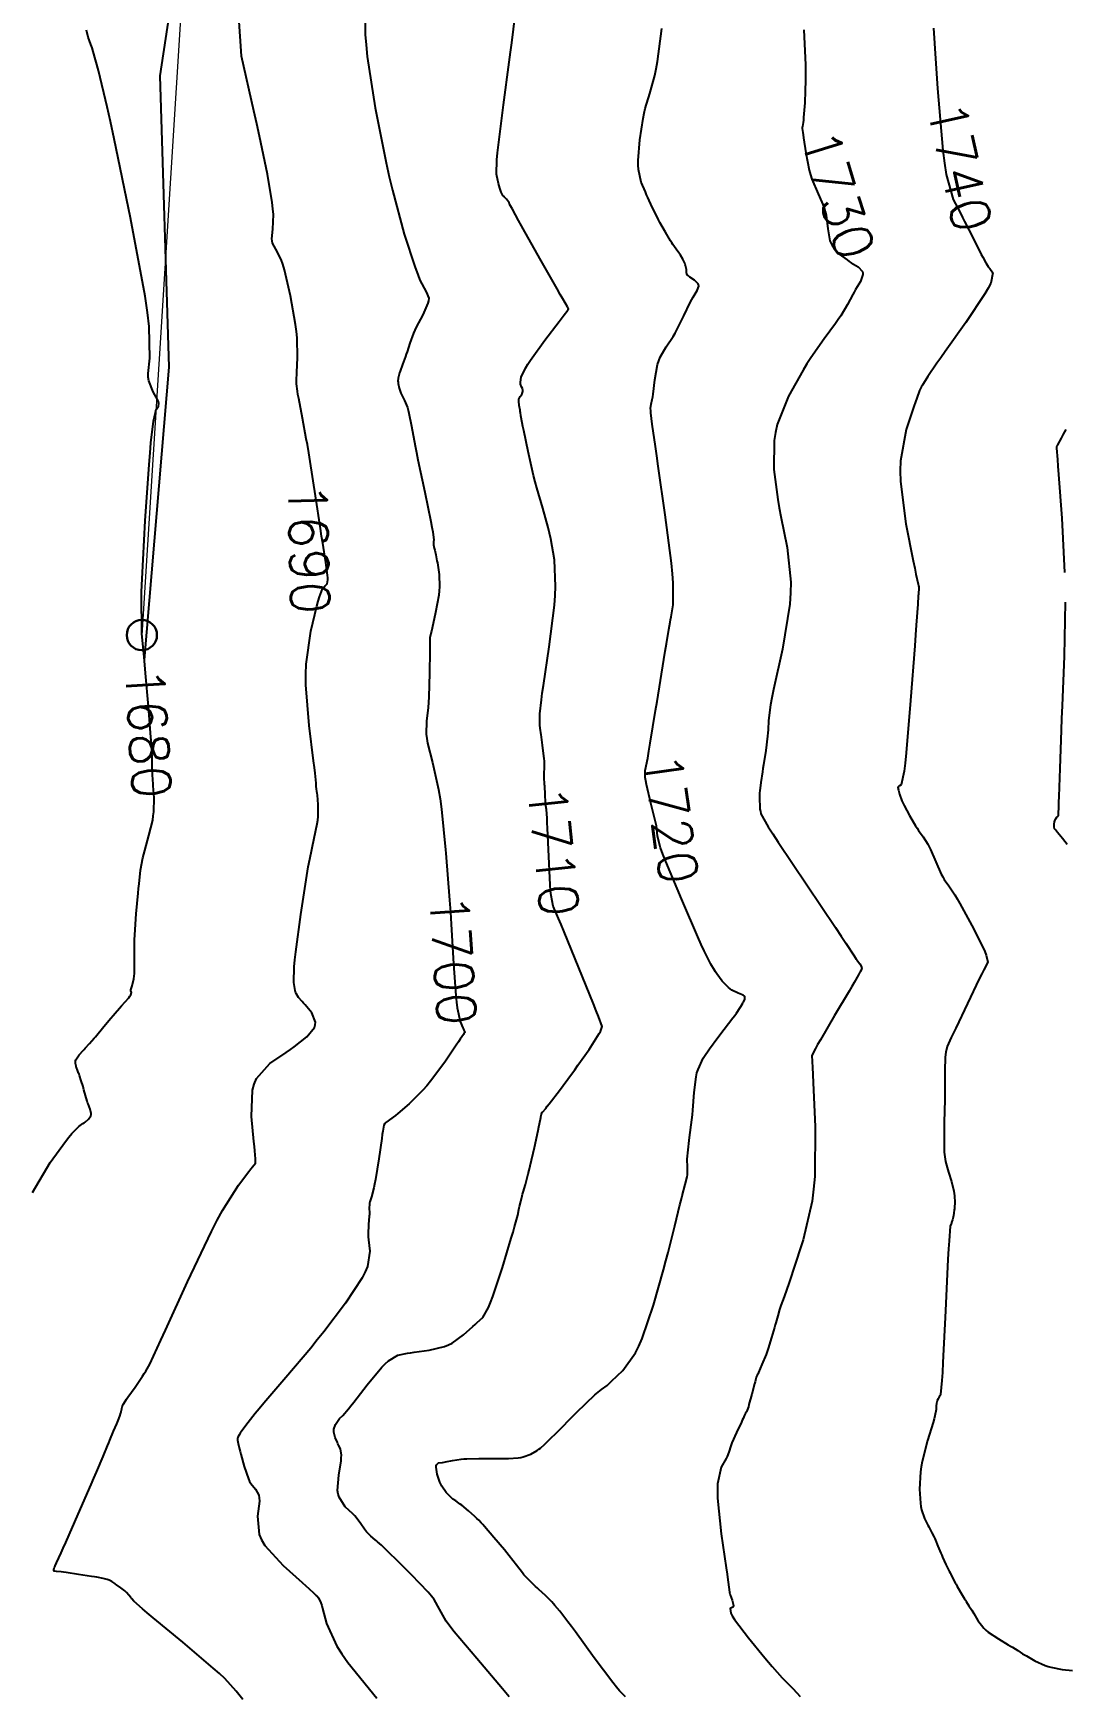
# Model space of a CAD drawing. Header units: metres. Extents: x 837477 to 838477, y 1189014 to 1191014.
# Drawn here: x 837712.8 to 837814.6, y 1189230.7 to 1189394.8 of the extents above; entities that cross this region are included whole.
import ezdxf

# ---------------------------------------------------------------- set-up
doc = ezdxf.new("R2010")
doc.units = ezdxf.units.M
doc.header["$LTSCALE"] = 0.3
doc.layers.add('COTAS 10', color=1, linetype='Continuous')
doc.layers.add('LINEA_DE_CEROS', color=61, linetype='Continuous')
doc.layers.add('Linea_Tendencia', color=51, linetype='Continuous', lineweight=20)
doc.layers.add('PTOBLIGADO', color=90, linetype='Continuous', lineweight=30)
doc.styles.get("Standard").update_dxf_attribs({"font": 'simplex.shx'})

msp = doc.modelspace()

# ---------------------------------------------------------------- linework, layer by layer
at = {"layer": 'COTAS 10'}
for points, elevation in [([(837733.456, 1189230.172), (837732.81, 1189231.006), (837731.674, 1189232.246), (837731.148, 1189232.737), (837730.53, 1189233.293), (837727.534, 1189235.837), (837724.607, 1189238.263), (837724.032, 1189238.745), (837723.56, 1189239.144), (837722.707, 1189239.899), (837722.521, 1189240.121), (837722.469, 1189240.184), (837722.417, 1189240.248), (837722.227, 1189240.484), (837721.985, 1189240.742), (837721.9, 1189240.819), (837721.808, 1189240.899), (837721.41, 1189241.209), (837721.003, 1189241.502), (837720.905, 1189241.572), (837720.814, 1189241.636), (837720.538, 1189241.826), (837720.266, 1189241.968), (837720.177, 1189242.003), (837720.082, 1189242.036), (837719.691, 1189242.136), (837719.055, 1189242.25), (837718.806, 1189242.292), (837718.525, 1189242.337), (837717.246, 1189242.537), (837716.009, 1189242.72), (837715.755, 1189242.756), (837715.539, 1189242.785), (837715.076, 1189242.835), (837714.905, 1189242.854), (837714.873, 1189242.863), (837714.847, 1189242.874), (837714.806, 1189242.929), (837714.81, 1189242.998), (837714.812, 1189243.017), (837714.815, 1189243.036), (837714.827, 1189243.108), (837714.875, 1189243.242), (837714.9, 1189243.301), (837714.93, 1189243.369), (837715.081, 1189243.694), (837715.52, 1189244.663), (837715.731, 1189245.137), (837715.981, 1189245.7), (837717.208, 1189248.479), (837718.487, 1189251.401), (837718.77, 1189252.054), (837719.023, 1189252.639), (837719.677, 1189254.191), (837720.111, 1189255.247), (837720.224, 1189255.52), (837720.335, 1189255.784), (837720.709, 1189256.669), (837721.018, 1189257.403), (837721.087, 1189257.572), (837721.149, 1189257.727), (837721.313, 1189258.164), (837721.416, 1189258.481), (837721.439, 1189258.56), (837721.46, 1189258.635), (837721.515, 1189258.876), (837721.56, 1189259.077), (837721.574, 1189259.128), (837721.589, 1189259.176), (837721.65, 1189259.329), (837721.87, 1189259.676), (837721.986, 1189259.845), (837722.126, 1189260.047), (837722.828, 1189261.039), (837723.571, 1189262.115), (837723.736, 1189262.368), (837723.884, 1189262.603), (837724.273, 1189263.291), (837725.011, 1189264.881), (837725.379, 1189265.684), (837725.819, 1189266.644), (837727.997, 1189271.421), (837730.374, 1189276.416), (837730.939, 1189277.513), (837731.463, 1189278.487), (837733.019, 1189280.972), (837734.062, 1189282.326), (837734.263, 1189282.588), (837734.426, 1189282.799), (837734.7, 1189283.152), (837734.716, 1189283.234), (837734.718, 1189283.275), (837734.719, 1189283.324), (837734.709, 1189283.566), (837734.637, 1189284.387), (837734.599, 1189284.8), (837734.552, 1189285.295), (837734.313, 1189287.752), (837734.416, 1189290.371), (837734.584, 1189290.968), (837734.813, 1189291.508), (837736.142, 1189292.995), (837737.748, 1189294.08), (837738.151, 1189294.368), (837738.536, 1189294.65), (837739.774, 1189295.622), (837740.53, 1189296.556), (837740.61, 1189296.814), (837740.635, 1189297.071), (837740.257, 1189297.998), (837739.607, 1189298.793), (837739.46, 1189298.968), (837739.327, 1189299.122), (837738.965, 1189299.516), (837738.73, 1189299.902), (837738.676, 1189300.052), (837738.628, 1189300.221), (837738.496, 1189300.985), (837738.541, 1189302.557), (837738.605, 1189303.235), (837738.691, 1189304.019), (837739.185, 1189307.725), (837739.776, 1189311.55), (837739.923, 1189312.408), (837740.062, 1189313.18), (837740.507, 1189315.242), (837740.808, 1189316.663), (837740.858, 1189317.03), (837740.893, 1189317.386), (837740.898, 1189318.576), (837740.817, 1189319.498), (837740.799, 1189319.685), (837740.782, 1189319.842), (837740.733, 1189320.164), (837740.704, 1189320.279), (837740.699, 1189320.307), (837740.696, 1189320.332), (837740.698, 1189320.409), (837740.707, 1189320.492), (837740.709, 1189320.523), (837740.711, 1189320.556), (837740.715, 1189320.7), (837740.606, 1189321.671), (837740.537, 1189322.224), (837740.452, 1189322.901), (837740.001, 1189326.375), (837739.686, 1189330.408), (837739.685, 1189331.438), (837739.723, 1189332.43), (837740.174, 1189335.699), (837740.775, 1189338.179), (837740.908, 1189338.673), (837741.026, 1189339.084), (837741.33, 1189339.874), (837741.527, 1189340.098), (837741.577, 1189340.152), (837741.625, 1189340.203), (837741.783, 1189340.358), (837741.852, 1189340.762), (837741.844, 1189340.969), (837741.825, 1189341.219), (837741.654, 1189342.467), (837741.348, 1189344.403), (837741.243, 1189345.087), (837741.128, 1189345.835), (837740.639, 1189349.07), (837740.108, 1189352.466), (837739.967, 1189353.316), (837739.829, 1189354.126), (837739.725, 1189354.693), (837739.35, 1189356.726), (837738.978, 1189358.673), (837738.907, 1189359.072), (837738.85, 1189359.41), (837738.758, 1189360.126), (837738.775, 1189360.713), (837738.786, 1189360.971), (837738.8, 1189361.27), (837738.874, 1189362.692), (837738.823, 1189364.659), (837738.758, 1189365.3), (837738.671, 1189365.984), (837738.171, 1189368.804), (837737.559, 1189371.394), (837737.4, 1189371.932), (837737.247, 1189372.393), (837736.735, 1189373.412), (837736.395, 1189374.028), (837736.35, 1189374.235), (837736.327, 1189374.458), (837736.423, 1189375.396), (837736.485, 1189376.863), (837736.44, 1189377.42), (837736.369, 1189378.042), (837735.889, 1189380.835), (837735.098, 1189384.578), (837734.83, 1189385.8), (837734.541, 1189387.102), (837733.323, 1189392.473), (837732.814, 1189400.343)], 1690), ([(837745.553, 1189397.4), (837745.534, 1189394.627), (837745.62, 1189393.599), (837745.745, 1189392.459), (837746.525, 1189387.4), (837747.597, 1189381.958), (837747.906, 1189380.577), (837748.221, 1189379.25), (837749.402, 1189374.908), (837750.474, 1189371.608), (837750.72, 1189370.937), (837750.944, 1189370.372), (837751.568, 1189369.208), (837751.809, 1189368.571), (837751.791, 1189368.338), (837751.736, 1189368.081), (837751.23, 1189366.945), (837750.579, 1189365.728), (837750.432, 1189365.419), (837750.299, 1189365.121), (837749.939, 1189364.148), (837749.669, 1189363.278), (837749.593, 1189363.047), (837749.517, 1189362.819), (837749.235, 1189362.03), (837748.993, 1189361.361), (837748.942, 1189361.209), (837748.898, 1189361.072), (837748.795, 1189360.698), (837748.776, 1189360.377), (837748.784, 1189360.273), (837748.799, 1189360.162), (837748.901, 1189359.709), (837749.069, 1189359.216), (837749.124, 1189359.081), (837749.184, 1189358.946), (837749.435, 1189358.464), (837749.706, 1189357.785), (837749.779, 1189357.525), (837749.852, 1189357.235), (837750.106, 1189355.93), (837750.458, 1189354.016), (837750.592, 1189353.342), (837750.742, 1189352.605), (837751.413, 1189349.425), (837752.023, 1189346.517), (837752.133, 1189345.953), (837752.218, 1189345.492), (837752.315, 1189344.697), (837752.271, 1189344.552), (837752.268, 1189344.502), (837752.267, 1189344.447), (837752.297, 1189344.21), (837752.361, 1189343.9), (837752.383, 1189343.799), (837752.406, 1189343.691), (837752.506, 1189343.247), (837752.625, 1189342.649), (837752.661, 1189342.445), (837752.698, 1189342.223), (837752.841, 1189341.282), (837752.878, 1189340.066), (837752.848, 1189339.672), (837752.8, 1189339.252), (837752.483, 1189337.526), (837752.136, 1189335.995), (837752.07, 1189335.699), (837752.016, 1189335.457), (837751.928, 1189335.044), (837751.919, 1189334.478), (837751.914, 1189334.14), (837751.909, 1189333.723), (837751.882, 1189331.564), (837751.819, 1189329.207), (837751.791, 1189328.666), (837751.757, 1189328.174), (837751.597, 1189326.797), (837751.569, 1189325.527), (837751.62, 1189325.101), (837751.696, 1189324.643), (837752.18, 1189322.721), (837752.778, 1189320.054), (837752.926, 1189319.125), (837753.067, 1189318.115), (837753.48, 1189314.085), (837753.511, 1189313.78), (837753.865, 1189309.14), (837753.949, 1189307.937), (837754.027, 1189306.77), (837754.258, 1189302.848), (837754.475, 1189299.727), (837754.544, 1189299.065), (837754.618, 1189298.489), (837754.918, 1189297.14), (837755.186, 1189296.507), (837755.24, 1189296.383), (837755.284, 1189296.281), (837755.369, 1189296.1), (837755.382, 1189296.067), (837755.381, 1189296.058), (837755.377, 1189296.05), (837755.347, 1189296.021), (837755.311, 1189295.999), (837755.297, 1189295.989), (837755.285, 1189295.978), (837755.273, 1189295.956), (837755.268, 1189295.945), (837755.261, 1189295.931), (837755.229, 1189295.864), (837754.922, 1189295.395), (837754.743, 1189295.128), (837754.523, 1189294.802), (837753.387, 1189293.132), (837751.997, 1189291.252), (837751.617, 1189290.794), (837751.239, 1189290.362), (837749.893, 1189289.03), (837748.762, 1189288.067), (837748.521, 1189287.868), (837748.31, 1189287.699), (837747.81, 1189287.333), (837747.562, 1189287.162), (837747.511, 1189287.115), (837747.468, 1189287.069), (837747.378, 1189286.906), (837747.277, 1189286.299), (837747.227, 1189285.974), (837747.168, 1189285.58), (837746.876, 1189283.588), (837746.551, 1189281.527), (837746.471, 1189281.09), (837746.395, 1189280.71), (837746.158, 1189279.821), (837745.998, 1189279.34), (837745.971, 1189279.218), (837745.951, 1189279.101), (837745.944, 1189278.718), (837745.957, 1189278.259), (837745.952, 1189278.093), (837745.942, 1189277.91), (837745.87, 1189277.112), (837745.83, 1189276.151), (837745.839, 1189275.867), (837745.858, 1189275.574), (837745.999, 1189274.448), (837745.755, 1189272.948), (837745.53, 1189272.419), (837745.236, 1189271.84), (837743.61, 1189269.341), (837741.444, 1189266.495), (837740.811, 1189265.698), (837740.163, 1189264.898), (837737.703, 1189261.973), (837735.543, 1189259.453), (837735.084, 1189258.907), (837734.686, 1189258.428), (837733.753, 1189257.243), (837733.306, 1189256.609), (837733.215, 1189256.475), (837733.139, 1189256.361), (837732.979, 1189256.099), (837732.94, 1189255.917), (837732.939, 1189255.853), (837732.943, 1189255.782), (837732.991, 1189255.475), (837733.13, 1189254.916), (837733.19, 1189254.685), (837733.26, 1189254.423), (837733.595, 1189253.202), (837734.01, 1189251.986), (837734.131, 1189251.727), (837734.255, 1189251.501), (837734.728, 1189250.962), (837735.053, 1189250.358), (837735.085, 1189250.09), (837735.092, 1189249.779), (837734.905, 1189248.295), (837735.081, 1189246.469), (837735.316, 1189245.943), (837735.632, 1189245.408), (837737.444, 1189243.401), (837739.332, 1189241.73), (837739.695, 1189241.407), (837739.988, 1189241.144), (837740.472, 1189240.698), (837740.505, 1189240.649), (837740.515, 1189240.636), (837740.526, 1189240.624), (837740.565, 1189240.586), (837740.605, 1189240.551), (837740.625, 1189240.533), (837740.66, 1189240.501), (837740.723, 1189240.441), (837740.751, 1189240.414), (837740.783, 1189240.382), (837740.937, 1189240.231), (837741.17, 1189239.73), (837741.251, 1189239.478), (837741.34, 1189239.177), (837741.724, 1189237.681), (837742.748, 1189235.448), (837743.241, 1189234.682), (837743.824, 1189233.853), (837746.687, 1189230.323)], 1700), ([(837759.738, 1189230.457), (837759.09, 1189231.251), (837756.545, 1189234.244), (837754.336, 1189236.869), (837753.9, 1189237.431), (837753.54, 1189237.921), (837752.875, 1189239.096), (837752.35, 1189240.048), (837752.08, 1189240.397), (837751.754, 1189240.784), (837750.125, 1189242.494), (837748.458, 1189244.129), (837748.11, 1189244.47), (837747.81, 1189244.762), (837747.133, 1189245.412), (837746.757, 1189245.755), (837746.647, 1189245.853), (837746.535, 1189245.953), (837746.105, 1189246.326), (837745.679, 1189246.745), (837745.568, 1189246.874), (837745.46, 1189247.008), (837745.098, 1189247.539), (837744.658, 1189248.142), (837744.501, 1189248.321), (837744.328, 1189248.506), (837743.579, 1189249.219), (837742.962, 1189250.151), (837742.873, 1189250.474), (837742.82, 1189250.824), (837742.923, 1189252.324), (837743.154, 1189253.746), (837743.182, 1189254.048), (837743.194, 1189254.31), (837743.106, 1189254.924), (837742.909, 1189255.316), (837742.851, 1189255.438), (837742.793, 1189255.565), (837742.572, 1189256.075), (837742.436, 1189256.6), (837742.432, 1189256.737), (837742.442, 1189256.871), (837742.597, 1189257.327), (837742.859, 1189257.732), (837742.936, 1189257.834), (837743.015, 1189257.931), (837743.319, 1189258.244), (837743.884, 1189258.881), (837744.128, 1189259.183), (837744.411, 1189259.538), (837745.747, 1189261.274), (837747.172, 1189262.991), (837747.511, 1189263.335), (837747.826, 1189263.622), (837748.759, 1189264.184), (837749.705, 1189264.379), (837750.027, 1189264.435), (837750.375, 1189264.491), (837751.85, 1189264.7), (837753.373, 1189265.059), (837753.752, 1189265.209), (837754.112, 1189265.382), (837755.258, 1189266.19), (837756.17, 1189267.034), (837756.383, 1189267.229), (837756.578, 1189267.408), (837757.14, 1189267.912), (837757.71, 1189268.909), (837757.91, 1189269.398), (837758.13, 1189269.978), (837759.076, 1189272.844), (837759.959, 1189275.748), (837760.138, 1189276.352), (837760.288, 1189276.87), (837760.594, 1189278.019), (837760.713, 1189278.584), (837760.746, 1189278.734), (837760.779, 1189278.88), (837760.895, 1189279.383), (837761.035, 1189279.93), (837761.082, 1189280.105), (837761.133, 1189280.289), (837761.35, 1189281.035), (837761.633, 1189282.089), (837761.726, 1189282.467), (837761.825, 1189282.882), (837762.235, 1189284.692), (837762.608, 1189286.396), (837762.684, 1189286.744), (837762.748, 1189287.039), (837762.878, 1189287.657), (837762.922, 1189287.886), (837762.931, 1189287.935), (837762.94, 1189287.979), (837762.961, 1189288.086), (837762.975, 1189288.143), (837762.979, 1189288.154), (837762.983, 1189288.164), (837762.999, 1189288.185), (837763.021, 1189288.197), (837763.029, 1189288.202), (837763.038, 1189288.207), (837763.078, 1189288.227), (837763.355, 1189288.563), (837763.514, 1189288.767), (837763.708, 1189289.019), (837764.706, 1189290.329), (837765.904, 1189291.939), (837766.224, 1189292.381), (837766.539, 1189292.82), (837767.635, 1189294.392), (837768.483, 1189295.685), (837768.641, 1189295.949), (837768.766, 1189296.172), (837768.94, 1189296.638), (837768.561, 1189297.648), (837768.337, 1189298.214), (837768.061, 1189298.904), (837766.636, 1189302.43), (837765.174, 1189306.005), (837764.875, 1189306.726), (837764.623, 1189307.331), (837764.095, 1189308.545), (837763.888, 1189309.574), (837763.838, 1189310.062), (837763.792, 1189310.639), (837763.65, 1189313.458), (837763.542, 1189316.231), (837763.516, 1189316.78), (837763.493, 1189317.234), (837763.423, 1189318.082), (837763.369, 1189318.448), (837763.356, 1189318.599), (837763.342, 1189318.77), (837763.298, 1189319.568), (837763.258, 1189320.376), (837763.248, 1189320.554), (837763.238, 1189320.712), (837763.205, 1189321.119), (837763.189, 1189321.451), (837763.19, 1189321.562), (837763.193, 1189321.682), (837763.225, 1189322.184), (837763.226, 1189322.87), (837763.21, 1189323.105), (837763.187, 1189323.359), (837763.048, 1189324.442), (837762.896, 1189325.476), (837762.877, 1189325.62), (837762.866, 1189325.699), (837762.841, 1189325.895), (837762.792, 1189326.376), (837762.782, 1189326.737), (837762.78, 1189326.857), (837762.779, 1189326.986), (837762.781, 1189327.525), (837762.927, 1189328.902), (837763.016, 1189329.56), (837763.127, 1189330.337), (837763.704, 1189334.143), (837764.219, 1189338.251), (837764.291, 1189339.218), (837764.332, 1189340.113), (837764.224, 1189342.73), (837763.858, 1189344.817), (837763.736, 1189345.376), (837763.606, 1189345.928), (837763.063, 1189347.854), (837762.478, 1189349.851), (837762.321, 1189350.448), (837762.166, 1189351.063), (837761.627, 1189353.443), (837761.198, 1189355.508), (837761.113, 1189355.925), (837761.043, 1189356.275), (837760.913, 1189356.98), (837760.865, 1189357.295), (837760.847, 1189357.399), (837760.827, 1189357.511), (837760.739, 1189357.974), (837760.693, 1189358.423), (837760.699, 1189358.526), (837760.714, 1189358.619), (837760.839, 1189358.874), (837760.987, 1189359.068), (837761.018, 1189359.121), (837761.044, 1189359.174), (837761.098, 1189359.367), (837761.091, 1189359.556), (837761.078, 1189359.608), (837761.061, 1189359.66), (837760.958, 1189359.843), (837760.872, 1189360.098), (837760.864, 1189360.195), (837760.864, 1189360.303), (837760.923, 1189360.787), (837761.348, 1189361.685), (837761.579, 1189362.054), (837761.858, 1189362.474), (837763.274, 1189364.428), (837764.676, 1189366.28), (837765.165, 1189366.927), (837765.531, 1189367.412), (837765.559, 1189367.449), (837765.564, 1189367.457), (837765.569, 1189367.464), (837765.579, 1189367.48), (837765.585, 1189367.489), (837765.587, 1189367.491), (837765.589, 1189367.494), (837765.6, 1189367.505), (837765.592, 1189367.544), (837765.582, 1189367.564), (837765.57, 1189367.589), (837765.5, 1189367.715), (837765.05, 1189368.508), (837764.797, 1189368.955), (837764.49, 1189369.499), (837762.917, 1189372.284), (837761.303, 1189375.15), (837760.97, 1189375.745), (837760.686, 1189376.255), (837760.069, 1189377.383), (837759.799, 1189377.878), (837759.734, 1189377.989), (837759.672, 1189378.089), (837759.484, 1189378.356), (837759.332, 1189378.534), (837759.294, 1189378.577), (837759.258, 1189378.617), (837759.139, 1189378.741), (837759.027, 1189378.912), (837758.994, 1189378.983), (837758.96, 1189379.064), (837758.831, 1189379.438), (837758.7, 1189379.917), (837758.666, 1189380.064), (837758.632, 1189380.216), (837758.513, 1189380.816), (837758.547, 1189382.256), (837758.608, 1189382.937), (837758.692, 1189383.741), (837759.184, 1189387.667), (837759.752, 1189391.898), (837759.884, 1189392.894), (837760.005, 1189393.814), (837760.351, 1189396.505)], 1710), ([(837712.702, 1189280.253), (837714.461, 1189283.218), (837715.964, 1189285.298), (837716.289, 1189285.718), (837716.574, 1189286.071), (837717.271, 1189286.782), (837717.686, 1189287.058), (837717.792, 1189287.136), (837717.896, 1189287.215), (837718.24, 1189287.506), (837718.457, 1189287.84), (837718.48, 1189287.945), (837718.487, 1189288.056), (837718.381, 1189288.503), (837718.184, 1189289.001), (837718.134, 1189289.144), (837718.087, 1189289.29), (837717.933, 1189289.835), (837717.783, 1189290.399), (837717.738, 1189290.557), (837717.691, 1189290.716), (837717.512, 1189291.295), (837717.34, 1189291.812), (837717.298, 1189291.931), (837717.259, 1189292.039), (837717.141, 1189292.345), (837717.047, 1189292.588), (837717.024, 1189292.657), (837717.002, 1189292.726), (837716.932, 1189292.983), (837716.953, 1189293.274), (837716.989, 1189293.366), (837717.037, 1189293.462), (837717.316, 1189293.849), (837717.691, 1189294.275), (837717.8, 1189294.396), (837717.91, 1189294.518), (837718.325, 1189294.972), (837718.78, 1189295.484), (837718.916, 1189295.643), (837719.057, 1189295.81), (837719.6, 1189296.478), (837720.239, 1189297.252), (837720.439, 1189297.487), (837720.649, 1189297.73), (837721.495, 1189298.682), (837722.2, 1189299.498), (837722.321, 1189299.656), (837722.411, 1189299.784), (837722.47, 1189300.003), (837722.393, 1189300.122), (837722.397, 1189300.189), (837722.411, 1189300.269), (837722.554, 1189300.681), (837722.717, 1189301.364), (837722.745, 1189301.616), (837722.764, 1189301.895), (837722.769, 1189303.13), (837722.768, 1189304.704), (837722.784, 1189305.197), (837722.806, 1189305.714), (837722.944, 1189307.789), (837723.121, 1189309.809), (837723.168, 1189310.291), (837723.215, 1189310.74), (837723.376, 1189312.086), (837723.597, 1189313.3), (837723.681, 1189313.665), (837723.774, 1189314.044), (837724.194, 1189315.519), (837724.565, 1189317.037), (837724.628, 1189317.445), (837724.674, 1189317.844), (837724.695, 1189319.238), (837724.616, 1189320.423), (837724.598, 1189320.692), (837724.583, 1189320.935), (837724.541, 1189321.599), (837724.52, 1189322.105), (837724.518, 1189322.249), (837724.517, 1189322.394), (837724.527, 1189322.932), (837724.479, 1189324.08), (837724.443, 1189324.61), (837724.396, 1189325.232), (837724.142, 1189328.244), (837723.849, 1189331.551), (837723.778, 1189332.359), (837723.711, 1189333.12), (837723.507, 1189335.481), (837723.49, 1189336.409), (837723.45, 1189338.438), (837723.476, 1189339.575), (837723.52, 1189340.851), (837723.832, 1189346.609), (837724.217, 1189352.168), (837724.308, 1189353.318), (837724.391, 1189354.3), (837724.633, 1189356.44), (837724.83, 1189357.3), (837724.885, 1189357.475), (837724.94, 1189357.623), (837725.139, 1189357.926), (837725.178, 1189358.216), (837725.133, 1189358.355), (837725.063, 1189358.52), (837724.605, 1189359.326), (837724.181, 1189360.43), (837724.132, 1189360.782), (837724.113, 1189361.155), (837724.293, 1189362.669), (837724.228, 1189365.792), (837724.054, 1189367.179), (837723.814, 1189368.793), (837722.385, 1189376.509), (837720.764, 1189384.337), (837720.403, 1189386.021), (837720.079, 1189387.497), (837719.226, 1189391.081), (837718.699, 1189392.935), (837718.581, 1189393.32), (837718.476, 1189393.648), (837718.194, 1189394.368), (837718.032, 1189395.051)], 1680), ([(837771.238, 1189230.444), (837770.644, 1189231.024), (837770.34, 1189231.397), (837769.976, 1189231.862), (837768.153, 1189234.311), (837766.284, 1189236.871), (837765.889, 1189237.407), (837765.547, 1189237.869), (837764.758, 1189238.91), (837764.27, 1189239.482), (837764.118, 1189239.647), (837763.959, 1189239.816), (837763.324, 1189240.451), (837762.683, 1189241.06), (837762.519, 1189241.212), (837762.362, 1189241.358), (837761.847, 1189241.825), (837761.348, 1189242.328), (837761.201, 1189242.496), (837761.05, 1189242.677), (837760.472, 1189243.434), (837759.763, 1189244.367), (837759.53, 1189244.659), (837759.281, 1189244.965), (837758.245, 1189246.192), (837757.322, 1189247.259), (837757.143, 1189247.464), (837756.998, 1189247.631), (837756.75, 1189247.909), (837756.575, 1189248.061), (837756.475, 1189248.148), (837756.354, 1189248.255), (837755.729, 1189248.805), (837755.068, 1189249.37), (837754.923, 1189249.487), (837754.795, 1189249.585), (837754.47, 1189249.797), (837754.196, 1189249.985), (837754.099, 1189250.069), (837753.994, 1189250.166), (837753.542, 1189250.632), (837753.092, 1189251.245), (837752.989, 1189251.435), (837752.895, 1189251.634), (837752.634, 1189252.428), (837752.534, 1189253.118), (837752.543, 1189253.252), (837752.567, 1189253.361), (837752.782, 1189253.551), (837753.185, 1189253.604), (837753.326, 1189253.627), (837753.481, 1189253.655), (837754.148, 1189253.786), (837755.006, 1189253.912), (837755.281, 1189253.937), (837755.572, 1189253.957), (837756.757, 1189253.992), (837757.993, 1189253.995), (837758.63, 1189253.995), (837759.698, 1189253.99), (837760.649, 1189254.053), (837760.891, 1189254.095), (837761.123, 1189254.148), (837761.883, 1189254.429), (837762.522, 1189254.791), (837762.679, 1189254.895), (837762.827, 1189255.001), (837763.286, 1189255.398), (837763.961, 1189256.08), (837764.245, 1189256.365), (837764.57, 1189256.692), (837766.095, 1189258.22), (837767.614, 1189259.71), (837767.935, 1189260.012), (837768.213, 1189260.266), (837768.86, 1189260.785), (837769.407, 1189261.201), (837769.621, 1189261.39), (837769.864, 1189261.61), (837770.968, 1189262.672), (837772.213, 1189264.434), (837772.544, 1189265.095), (837772.87, 1189265.831), (837773.995, 1189269.118), (837774.98, 1189272.62), (837775.217, 1189273.493), (837775.438, 1189274.323), (837776.105, 1189276.97), (837776.607, 1189279.038), (837776.724, 1189279.502), (837776.831, 1189279.92), (837777.136, 1189281.039), (837777.315, 1189281.798), (837777.342, 1189281.99), (837777.36, 1189282.173), (837777.341, 1189282.765), (837777.325, 1189283.541), (837777.344, 1189283.84), (837777.373, 1189284.176), (837777.561, 1189285.694), (837777.783, 1189287.44), (837777.833, 1189287.921), (837777.878, 1189288.4), (837778, 1189290.119), (837778.194, 1189291.681), (837778.284, 1189292.061), (837778.391, 1189292.418), (837778.907, 1189293.518), (837779.602, 1189294.537), (837779.821, 1189294.843), (837780.052, 1189295.16), (837780.98, 1189296.389), (837781.833, 1189297.506), (837782.016, 1189297.752), (837782.175, 1189297.971), (837782.558, 1189298.531), (837782.769, 1189298.889), (837782.82, 1189298.98), (837782.869, 1189299.068), (837783.018, 1189299.358), (837782.996, 1189299.609), (837782.936, 1189299.674), (837782.852, 1189299.735), (837782.357, 1189299.938), (837781.722, 1189300.236), (837781.551, 1189300.359), (837781.382, 1189300.498), (837780.787, 1189301.145), (837780.258, 1189301.861), (837780.129, 1189302.044), (837780.009, 1189302.22), (837779.641, 1189302.801), (837779.005, 1189304.117), (837778.716, 1189304.757), (837778.378, 1189305.515), (837776.847, 1189309.03), (837776.751, 1189309.248), (837775.203, 1189312.944), (837774.915, 1189313.679), (837774.689, 1189314.289), (837774.382, 1189315.45), (837774.34, 1189316.159), (837774.282, 1189316.484), (837774.203, 1189316.865), (837773.746, 1189318.706), (837773.298, 1189320.54), (837773.223, 1189320.918), (837773.171, 1189321.238), (837773.161, 1189321.924), (837773.424, 1189323.161), (837773.543, 1189323.83), (837773.681, 1189324.639), (837774.204, 1189327.846), (837774.349, 1189328.74), (837775.014, 1189332.888), (837775.15, 1189333.727), (837775.266, 1189334.433), (837775.513, 1189335.865), (837775.645, 1189336.577), (837775.689, 1189336.828), (837775.735, 1189337.102), (837775.925, 1189338.289), (837775.934, 1189340.469), (837775.866, 1189341.37), (837775.767, 1189342.4), (837775.153, 1189347.191), (837774.462, 1189351.988), (837774.314, 1189353.021), (837774.184, 1189353.926), (837773.872, 1189356.13), (837773.739, 1189357.267), (837773.723, 1189357.5), (837773.715, 1189357.697), (837773.759, 1189358.114), (837773.876, 1189358.593), (837773.914, 1189358.83), (837773.954, 1189359.112), (837774.119, 1189360.506), (837774.4, 1189362.037), (837774.513, 1189362.405), (837774.642, 1189362.748), (837775.234, 1189363.786), (837775.926, 1189364.791), (837776.118, 1189365.113), (837776.31, 1189365.454), (837777.003, 1189366.845), (837777.625, 1189368.151), (837777.771, 1189368.439), (837777.907, 1189368.695), (837778.304, 1189369.354), (837778.46, 1189369.785), (837778.443, 1189369.898), (837778.401, 1189370.008), (837778.032, 1189370.379), (837777.594, 1189370.669), (837777.508, 1189370.727), (837777.437, 1189370.776), (837777.311, 1189370.875), (837777.285, 1189370.98), (837777.277, 1189371.034), (837777.269, 1189371.098), (837777.24, 1189371.417), (837777.169, 1189371.81), (837777.135, 1189371.92), (837777.095, 1189372.031), (837776.899, 1189372.439), (837776.654, 1189372.838), (837776.584, 1189372.945), (837776.511, 1189373.049), (837776.24, 1189373.41), (837775.904, 1189373.88), (837775.792, 1189374.053), (837775.671, 1189374.246), (837775.165, 1189375.095), (837774.626, 1189376.066), (837774.484, 1189376.334), (837774.346, 1189376.603), (837773.874, 1189377.57), (837773.433, 1189378.537), (837773.314, 1189378.805), (837773.197, 1189379.074), (837772.786, 1189380.044), (837772.52, 1189381.277), (837772.494, 1189381.711), (837772.488, 1189382.185), (837772.642, 1189384.23), (837772.97, 1189386.334), (837773.074, 1189386.846), (837773.185, 1189387.327), (837773.635, 1189388.806), (837774.116, 1189390.567), (837774.246, 1189391.225), (837774.375, 1189391.958), (837774.829, 1189395.219)], 1720), ([(837788.845, 1189395.084), (837788.984, 1189391.639), (837788.999, 1189390.827), (837789.004, 1189390.078), (837788.972, 1189389.053), (837788.935, 1189387.889), (837788.816, 1189386.441), (837788.789, 1189386.159), (837788.764, 1189385.929), (837788.698, 1189385.529), (837788.663, 1189385.463), (837788.658, 1189385.444), (837788.655, 1189385.425), (837788.662, 1189385.355), (837788.73, 1189384.941), (837788.765, 1189384.706), (837788.807, 1189384.418), (837789.021, 1189382.944), (837789.368, 1189381.217), (837789.495, 1189380.77), (837789.635, 1189380.336), (837790.252, 1189378.883), (837790.828, 1189377.526), (837790.942, 1189377.152), (837791.036, 1189376.78), (837791.212, 1189375.446), (837791.41, 1189374.254), (837791.517, 1189373.972), (837791.648, 1189373.711), (837792.314, 1189372.94), (837793.096, 1189372.359), (837793.301, 1189372.217), (837793.501, 1189372.084), (837794.181, 1189371.672), (837794.612, 1189371.235), (837794.655, 1189371.086), (837794.664, 1189370.925), (837794.422, 1189370.241), (837793.949, 1189369.429), (837793.813, 1189369.187), (837793.674, 1189368.937), (837793.155, 1189367.973), (837792.474, 1189366.833), (837792.234, 1189366.472), (837791.972, 1189366.093), (837790.838, 1189364.559), (837789.52, 1189362.683), (837789.142, 1189362.087), (837788.759, 1189361.458), (837787.325, 1189358.91), (837786.207, 1189356.116), (837786.022, 1189355.332), (837785.891, 1189354.543), (837785.869, 1189351.657), (837786.272, 1189348.703), (837786.41, 1189347.872), (837786.559, 1189347.035), (837787.19, 1189343.966), (837787.546, 1189340.535), (837787.521, 1189339.47), (837787.443, 1189338.355), (837786.715, 1189333.913), (837785.851, 1189329.933), (837785.688, 1189329.109), (837785.556, 1189328.406), (837785.354, 1189326.87), (837785.317, 1189325.962), (837785.289, 1189325.655), (837785.254, 1189325.323), (837785.067, 1189323.924), (837784.849, 1189322.491), (837784.795, 1189322.139), (837784.744, 1189321.805), (837784.582, 1189320.76), (837784.476, 1189319.923), (837784.459, 1189319.721), (837784.449, 1189319.531), (837784.457, 1189318.953), (837784.49, 1189318.544), (837784.495, 1189318.462), (837784.498, 1189318.393), (837784.494, 1189318.254), (837784.484, 1189318.204), (837784.484, 1189318.191), (837784.485, 1189318.177), (837784.496, 1189318.132), (837784.522, 1189318.032), (837784.532, 1189317.985), (837784.543, 1189317.93), (837784.592, 1189317.659), (837785.321, 1189316.384), (837785.76, 1189315.696), (837786.303, 1189314.862), (837789.122, 1189310.64), (837791.966, 1189306.418), (837792.525, 1189305.585), (837792.984, 1189304.897), (837793.817, 1189303.626), (837794.012, 1189303.308), (837794.069, 1189303.221), (837794.127, 1189303.134), (837794.349, 1189302.827), (837794.513, 1189302.551), (837794.535, 1189302.484), (837794.547, 1189302.421), (837794.503, 1189302.231), (837794.394, 1189302.059), (837794.365, 1189302.008), (837794.335, 1189301.956), (837794.232, 1189301.755), (837793.808, 1189301.011), (837793.576, 1189300.616), (837793.295, 1189300.14), (837791.87, 1189297.738), (837790.464, 1189295.345), (837790.196, 1189294.874), (837789.98, 1189294.485), (837789.636, 1189293.775), (837789.681, 1189292.6), (837789.71, 1189291.919), (837789.747, 1189291.083), (837789.938, 1189286.78), (837789.906, 1189281.83), (837789.801, 1189280.587), (837789.654, 1189279.398), (837788.778, 1189275.567), (837787.789, 1189272.593), (837787.571, 1189271.946), (837787.377, 1189271.375), (837786.881, 1189269.95), (837786.58, 1189269.096), (837786.509, 1189268.886), (837786.443, 1189268.687), (837786.252, 1189268.061), (837786.065, 1189267.4), (837786.003, 1189267.178), (837785.936, 1189266.939), (837785.654, 1189265.937), (837785.318, 1189264.852), (837785.216, 1189264.56), (837785.11, 1189264.272), (837784.697, 1189263.265), (837784.345, 1189262.475), (837784.278, 1189262.324), (837784.224, 1189262.202), (837784.137, 1189262.007), (837784.135, 1189262.001), (837784.134, 1189261.999), (837784.133, 1189261.996), (837784.127, 1189261.982), (837784.058, 1189261.721), (837784.016, 1189261.562), (837783.965, 1189261.365), (837783.7, 1189260.344), (837783.419, 1189259.303), (837783.358, 1189259.094), (837783.304, 1189258.92), (837783.17, 1189258.578), (837783.089, 1189258.459), (837783.069, 1189258.426), (837783.051, 1189258.393), (837782.992, 1189258.27), (837782.839, 1189257.932), (837782.761, 1189257.762), (837782.668, 1189257.56), (837782.201, 1189256.558), (837781.742, 1189255.536), (837781.654, 1189255.322), (837781.582, 1189255.138), (837781.46, 1189254.72), (837781.332, 1189254.339), (837781.257, 1189254.178), (837781.163, 1189253.993), (837780.682, 1189253.123), (837780.32, 1189251.491), (837780.303, 1189250.825), (837780.322, 1189250.066), (837780.689, 1189246.552), (837781.173, 1189243.202), (837781.266, 1189242.546), (837781.341, 1189242.007), (837781.462, 1189241.045), (837781.512, 1189240.765), (837781.542, 1189240.657), (837781.578, 1189240.536), (837781.768, 1189239.989), (837781.881, 1189239.477), (837781.869, 1189239.378), (837781.839, 1189239.297), (837781.573, 1189239.161), (837781.613, 1189238.709), (837781.776, 1189238.43), (837782.003, 1189238.084), (837783.372, 1189236.276), (837784.975, 1189234.307), (837785.352, 1189233.859), (837785.698, 1189233.453), (837786.706, 1189232.335), (837787.424, 1189231.594), (837787.588, 1189231.426), (837787.737, 1189231.273), (837788.15, 1189230.851), (837788.483, 1189230.487)], 1730), ([(837801.642, 1189395.244), (837801.844, 1189392.241), (837802.041, 1189389.286), (837802.566, 1189383.182), (837802.726, 1189381.905), (837802.894, 1189380.807), (837803.557, 1189378.335), (837804.286, 1189376.964), (837804.496, 1189376.56), (837804.708, 1189376.146), (837805.505, 1189374.567), (837805.947, 1189373.69), (837806.202, 1189373.181), (837806.353, 1189372.889), (837806.485, 1189372.638), (837806.806, 1189372.063), (837807.034, 1189371.722), (837807.106, 1189371.618), (837807.182, 1189371.509), (837807.49, 1189371.084), (837807.286, 1189370.058), (837807.039, 1189369.571), (837806.71, 1189368.997), (837804.833, 1189366.188), (837802.787, 1189363.312), (837802.352, 1189362.694), (837801.973, 1189362.154), (837801.076, 1189360.848), (837800.63, 1189360.15), (837800.536, 1189359.993), (837800.454, 1189359.852), (837800.262, 1189359.474), (837799.991, 1189358.715), (837799.86, 1189358.333), (837799.704, 1189357.877), (837798.936, 1189355.611), (837798.366, 1189352.51), (837798.335, 1189351.527), (837798.359, 1189350.492), (837798.901, 1189346.305), (837799.634, 1189342.629), (837799.778, 1189341.916), (837799.896, 1189341.335), (837800.108, 1189340.337), (837800.144, 1189340.215), (837800.151, 1189340.186), (837800.158, 1189340.159), (837800.17, 1189340.081), (837800.173, 1189340.002), (837800.173, 1189339.975), (837800.172, 1189339.946), (837800.169, 1189339.82), (837800.152, 1189339.51), (837800.143, 1189339.365), (837800.133, 1189339.193), (837800.081, 1189338.357), (837799.934, 1189336.29), (837799.864, 1189335.342), (837799.781, 1189334.232), (837799.376, 1189328.865), (837798.938, 1189323.674), (837798.834, 1189322.674), (837798.738, 1189321.864), (837798.456, 1189320.519), (837798.267, 1189320.423), (837798.23, 1189320.4), (837798.199, 1189320.38), (837798.145, 1189320.323), (837798.135, 1189320.286), (837798.132, 1189320.278), (837798.13, 1189320.271), (837798.123, 1189320.256), (837798.143, 1189320.148), (837798.158, 1189320.083), (837798.177, 1189320.002), (837798.278, 1189319.583), (837798.508, 1189318.947), (837798.607, 1189318.729), (837798.722, 1189318.493), (837799.267, 1189317.491), (837799.868, 1189316.485), (837800.018, 1189316.246), (837800.161, 1189316.025), (837800.619, 1189315.369), (837801.061, 1189314.661), (837801.194, 1189314.407), (837801.332, 1189314.127), (837801.867, 1189312.906), (837802.405, 1189311.699), (837802.545, 1189311.428), (837802.681, 1189311.184), (837803.137, 1189310.534), (837803.749, 1189309.648), (837803.984, 1189309.256), (837804.246, 1189308.8), (837805.426, 1189306.623), (837806.493, 1189304.493), (837806.685, 1189304.067), (837806.83, 1189303.711), (837806.98, 1189303.02), (837806.587, 1189302.254), (837806.39, 1189301.852), (837806.155, 1189301.367), (837804.99, 1189298.932), (837803.82, 1189296.473), (837803.582, 1189295.974), (837803.381, 1189295.554), (837802.968, 1189294.692), (837802.834, 1189294.113), (837802.809, 1189293.87), (837802.79, 1189293.592), (837802.764, 1189292.29), (837802.76, 1189290.571), (837802.754, 1189290.029), (837802.745, 1189289.458), (837802.698, 1189287.16), (837802.677, 1189285.061), (837802.686, 1189284.616), (837802.701, 1189284.231), (837802.807, 1189283.33), (837802.987, 1189282.71), (837803.048, 1189282.502), (837803.114, 1189282.278), (837803.393, 1189281.336), (837803.636, 1189280.383), (837803.678, 1189280.152), (837803.711, 1189279.935), (837803.739, 1189279.271), (837803.7, 1189278.763), (837803.689, 1189278.645), (837803.679, 1189278.536), (837803.642, 1189278.223), (837803.599, 1189277.97), (837803.567, 1189277.828), (837803.497, 1189277.565), (837803.417, 1189277.304), (837803.395, 1189277.234), (837803.372, 1189277.165), (837803.289, 1189276.921), (837803.164, 1189275.494), (837803.115, 1189274.68), (837803.06, 1189273.683), (837802.81, 1189268.566), (837802.56, 1189263.466), (837802.505, 1189262.479), (837802.456, 1189261.678), (837802.331, 1189260.319), (837802.242, 1189260.159), (837802.19, 1189260.067), (837802.091, 1189259.892), (837802.001, 1189259.708), (837801.981, 1189259.656), (837801.962, 1189259.602), (837801.914, 1189259.403), (837801.888, 1189259.19), (837801.884, 1189259.129), (837801.882, 1189259.066), (837801.886, 1189258.83), (837801.767, 1189258.21), (837801.686, 1189257.904), (837801.585, 1189257.541), (837801.051, 1189255.748), (837800.519, 1189253.694), (837800.421, 1189253.167), (837800.343, 1189252.657), (837800.237, 1189250.967), (837800.334, 1189249.563), (837800.383, 1189249.234), (837800.443, 1189248.931), (837800.741, 1189248.052), (837801.073, 1189247.407), (837801.155, 1189247.25), (837801.231, 1189247.103), (837801.468, 1189246.654), (837801.686, 1189246.214), (837801.75, 1189246.073), (837801.817, 1189245.924), (837802.071, 1189245.316), (837802.355, 1189244.638), (837802.44, 1189244.445), (837802.527, 1189244.249), (837802.865, 1189243.52), (837803.185, 1189242.854), (837803.262, 1189242.697), (837803.334, 1189242.552), (837803.549, 1189242.128), (837803.775, 1189241.711), (837803.854, 1189241.57), (837803.939, 1189241.418), (837804.306, 1189240.778), (837804.683, 1189240.139), (837804.776, 1189239.987), (837804.863, 1189239.846), (837805.133, 1189239.43), (837805.412, 1189239.001), (837805.505, 1189238.852), (837805.604, 1189238.689), (837806.018, 1189237.995), (837806.604, 1189237.24), (837806.813, 1189237.04), (837807.041, 1189236.844), (837808.032, 1189236.167), (837809.007, 1189235.593), (837809.225, 1189235.462), (837809.421, 1189235.342), (837809.942, 1189235.01), (837810.432, 1189234.701), (837810.608, 1189234.596), (837810.802, 1189234.483), (837811.649, 1189234.005), (837812.646, 1189233.549), (837812.934, 1189233.45), (837813.228, 1189233.363), (837814.332, 1189233.147), (837815.353, 1189233.035)], 1740), ([(837814.602, 1189341.496), (837814.33, 1189346.842), (837814.012, 1189351.164), (837813.949, 1189351.994), (837813.898, 1189352.665), (837813.804, 1189353.767), (837813.792, 1189353.831), (837813.791, 1189353.848), (837813.792, 1189353.864), (837813.806, 1189353.922), (837813.835, 1189353.983), (837813.845, 1189354.002), (837813.856, 1189354.022), (837813.905, 1189354.099), (837814.267, 1189354.761), (837814.476, 1189355.149), (837814.732, 1189355.626)], 1750), ([(837814.824, 1189314.614), (837814.582, 1189314.937), (837814.372, 1189315.213), (837813.883, 1189315.809), (837813.659, 1189316.067), (837813.616, 1189316.129), (837813.581, 1189316.187), (837813.526, 1189316.363), (837813.535, 1189316.53), (837813.54, 1189316.582), (837813.547, 1189316.637), (837813.583, 1189316.858), (837813.647, 1189317.073), (837813.671, 1189317.124), (837813.697, 1189317.172), (837813.817, 1189317.317), (837813.925, 1189317.437), (837813.944, 1189317.47), (837813.959, 1189317.503), (837813.975, 1189317.619), (837813.989, 1189318.379), (837814.003, 1189318.818), (837814.021, 1189319.356), (837814.123, 1189322.123), (837814.269, 1189325.904), (837814.315, 1189327.081), (837814.364, 1189328.315), (837814.559, 1189333.241), (837814.652, 1189338.547)], 1750)]:
    msp.add_lwpolyline(points, dxfattribs=dict(at, elevation=elevation))
at = {"layer": 'LINEA_DE_CEROS'}
msp.add_lwpolyline([(837760.703, 1189771.69), (837779.938, 1189749.987), (837771.514, 1189722.238), (837758.693, 1189696.226), (837769.029, 1189669.13), (837764.358, 1189640.436), (837748.053, 1189616.454), (837741.996, 1189588.093), (837732.54, 1189560.678), (837724.959, 1189532.911), (837729.694, 1189504.3), (837736.287, 1189476.06), (837737.58, 1189447.088), (837729.608, 1189419.206), (837725.281, 1189390.53), (837726.152, 1189361.771), (837723.733, 1189332.872)], dxfattribs=at)
at = {"layer": 'Linea_Tendencia', "elevation": 1705.277}
msp.add_lwpolyline([(838041.852, 1190952.651), (838036.556, 1190637.066), (838092.197, 1190318.419), (838154.509, 1189961.569), (837526.844, 1190428.193), (837754.279, 1189827.032), (837723.495, 1189335.311)], dxfattribs=at)
at = {"layer": 'PTOBLIGADO'}
msp.add_circle((837723.495, 1189335.311, 1680), 1.494, dxfattribs=at)

# ---------------------------------------------------------------- texts
at = {"layer": 'COTAS 10', "char_height": 3.8, "attachment_point": 7}
for s, insert, rotation in [('1740', (837800.939, 1189387.535, 1740), 282.48082), ('1730', (837788.419, 1189384.471, 1730), 287.43593), ('1690', (837737.92, 1189350.338, 1690), 271.43995), ('1680', (837721.844, 1189332.052, 1680), 273.47826), ('1720', (837772.911, 1189323.388, 1720), 278.00202), ('1710', (837761.532, 1189320.27, 1710), 276.05502), ('1700', (837751.869, 1189309.628, 1700), 273.85547)]:
    msp.add_mtext(s, dxfattribs=dict(at, insert=insert, rotation=rotation))

doc.saveas('drawing.dxf')
